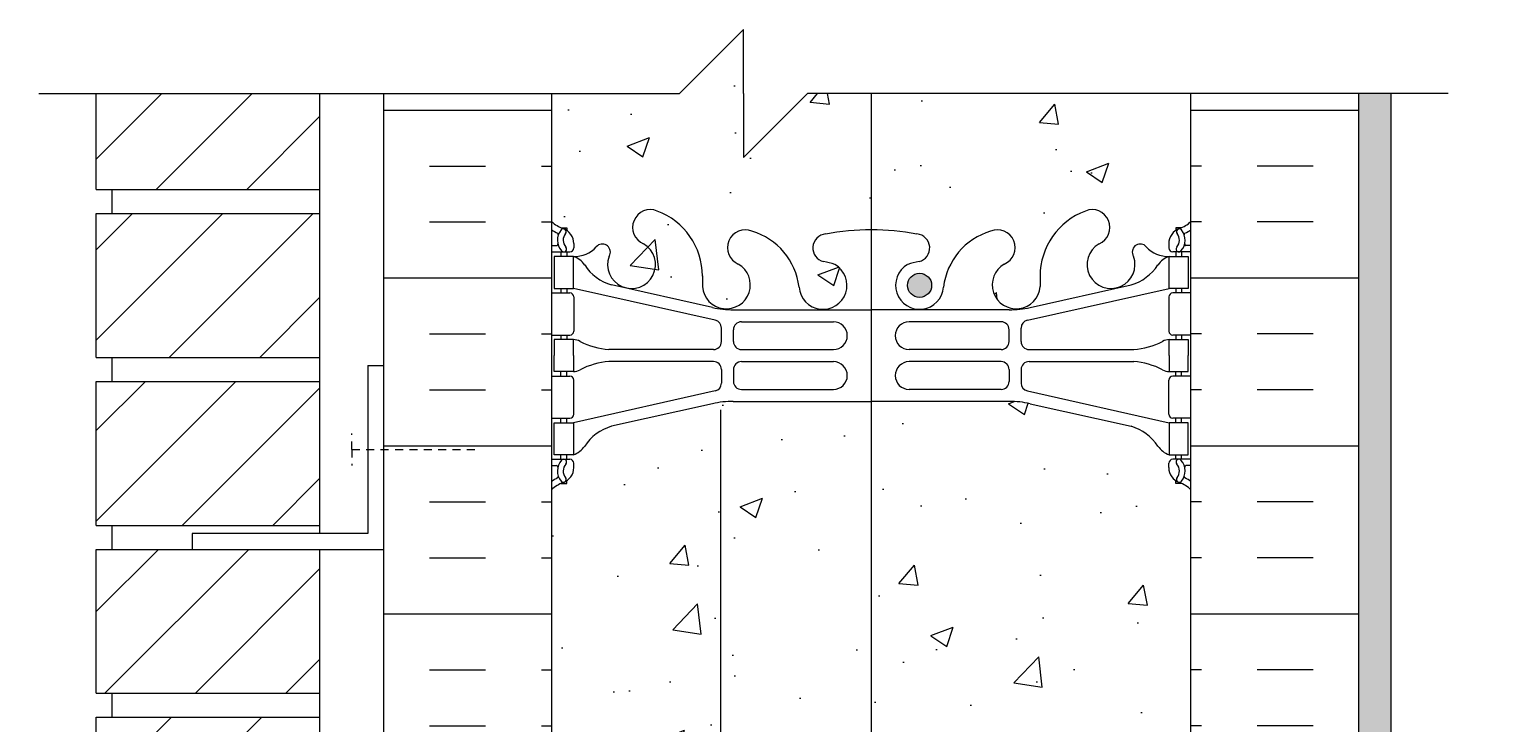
# Model space of a CAD drawing. Header units: inches. Extents: x 40.9 to 95.2, y 22.1 to 94.8.
# Drawn here: x 58.72 to 81.82, y 84 to 94.84 of the extents above; entities that cross this region are included whole.
import ezdxf

# ---------------------------------------------------------------- set-up
doc = ezdxf.new("R2010")
doc.units = ezdxf.units.IN
doc.header["$LTSCALE"] = 0.5
doc.header["$MEASUREMENT"] = 0
doc.linetypes.add('DASHED2', pattern=[0.375, 0.25, -0.125])
for name, color, linetype in [('CUT PLANE', 9, 'Continuous'), ('HATCH', 12, 'Continuous'), ('line25', 2, 'Continuous'), ('LINE3', 3, 'Continuous'), ('LINE50', 5, 'Continuous'), ('LINE9', 9, 'Continuous'), ('TEXT', 4, 'Continuous'), ('Web_Edge', 9, 'Continuous')]:
    doc.layers.add(name, color=color, linetype=linetype)

msp = doc.modelspace()

# ---------------------------------------------------------------- hatches: boundary and pattern name
at = {"layer": 'HATCH'}
h = msp.add_hatch(dxfattribs=at)
h.set_pattern_fill('AR-CONC', color=256, scale=0.5, style=0)
h.paths.add_polyline_path([(71.493, 93.842), (70.883, 93.842), (69.883, 92.842), (69.883, 93.842), (69.883, 94.842), (68.883, 93.842), (66.883, 93.842), (66.883, 91.842, 0.088416), (67.029, 91.745), (67.119, 91.745), (67.119, 91.703, -0.249069), (67.229, 91.496), (67.229, 91.428, -0.414214), (67.167, 91.366), (67.119, 91.366), (67.119, 91.296), (67.224, 91.296, -0.155529), (67.4, 91.162, 0.180914), (67.818, 90.851), (69.398, 90.498, 0.054974), (69.725, 90.462), (71.493, 90.462), (71.493, 90.763, -0.863582), (70.753, 90.816, 0.30095), (70.017, 91.688, 1.001384), (69.804, 91.177, -0.000691), (69.803, 91.177, -1.661382), (69.242, 90.825), (69.243, 90.99, 0.311223), (68.534, 92.006, 1.000967), (68.321, 91.494, -1.000967), (68.534, 92.006, -0.311223), (69.243, 90.99), (69.242, 90.825, 1.661382), (69.803, 91.177, -1), (70.017, 91.688, -0.30095), (70.753, 90.816, 0.863582), (71.493, 90.763), (71.493, 90.925, 0.21058), (71.314, 91.169, 0.055617), (71.135, 91.214, -0.843243), (71.169, 91.647, -0.02167), (71.493, 91.693)])
h = msp.add_hatch(dxfattribs=at)
h.set_pattern_fill('INSUL', color=256, scale=7, style=0)
h.set_pattern_definition([(0, (-2859.2784, -321.1674), (0, 2.625), []), (0, (-2859.2784, -320.2924), (0, 2.625), [0.875, -0.875]), (0, (-2859.2784, -319.4174), (0, 2.625), [0.875, -0.875])])
h.paths.add_polyline_path([(64.258, 75.842), (64.696, 75.842), (64.696, 76.342), (66.196, 76.342), (66.196, 75.842), (66.883, 75.842), (66.883, 93.842), (66.196, 93.842), (66.196, 94.342), (64.696, 94.342), (64.696, 93.842), (64.258, 93.842)])
h = msp.add_hatch(dxfattribs=at)
h.set_pattern_fill('INSUL', color=256, scale=7, style=0)
h.set_pattern_definition([(180, (3003.0448, -321.1674), (0, 2.625), []), (180, (3003.0448, -320.2924), (0, 2.625), [0.875, -0.875]), (180, (3003.0448, -319.4174), (0, 2.625), [0.875, -0.875])])
h.paths.add_polyline_path([(79.508, 75.842), (79.071, 75.842), (79.071, 76.342), (77.571, 76.342), (77.571, 75.842), (76.883, 75.842), (76.883, 93.842), (77.571, 93.842), (77.571, 94.342), (79.071, 94.342), (79.071, 93.842), (79.508, 93.842)])
h = msp.add_hatch(dxfattribs=at)
h.set_pattern_fill('ANSI31', color=256, scale=8, style=0)
h.set_pattern_definition([(45, (-50.7638, -96.9024), (-0.707107, 0.707107), [])])
h.paths.add_polyline_path([(63.258, 93.842), (59.758, 93.842), (59.758, 92.342), (63.258, 92.342)])
h.paths.add_polyline_path([(63.258, 91.967), (59.758, 91.967), (59.758, 90.929), (62.702, 90.929), (63.258, 90.929)])
h.paths.add_polyline_path([(63.258, 90.929), (62.702, 90.929), (59.758, 90.929), (59.758, 89.717), (63.258, 89.717)])
h.paths.add_polyline_path([(63.258, 89.342), (59.758, 89.342), (59.758, 87.092), (63.258, 87.092)])
h.paths.add_polyline_path([(63.258, 86.717), (59.758, 86.717), (59.758, 84.467), (63.258, 84.467)])
h.paths.add_polyline_path([(63.258, 84.092), (59.758, 84.092), (59.758, 81.842), (63.258, 81.842)])
h.paths.add_polyline_path([(63.258, 81.467), (59.758, 81.467), (59.758, 79.217), (63.258, 79.217)])
h.paths.add_polyline_path([(63.258, 78.842), (59.758, 78.842), (59.758, 76.592), (63.258, 76.592), (63.258, 77.467), (61.258, 77.467), (61.258, 77.717), (63.258, 77.717)])
h.paths.add_polyline_path([(63.258, 76.217), (59.758, 76.217), (59.758, 73.967), (63.258, 73.967)])
h.paths.add_polyline_path([(63.258, 73.592), (59.758, 73.592), (59.758, 71.342), (63.258, 71.342)])
h.paths.add_polyline_path([(63.258, 70.967), (59.758, 70.967), (59.758, 69.546), (62.702, 69.546), (63.258, 69.546)])
h.paths.add_polyline_path([(63.258, 69.546), (62.702, 69.546), (59.758, 69.546), (59.758, 68.717), (63.258, 68.717)])
h.paths.add_polyline_path([(63.258, 68.342), (61.258, 68.342), (59.758, 68.342), (59.758, 66.092), (63.258, 66.092)])
h.paths.add_polyline_path([(63.258, 65.717), (59.758, 65.717), (59.758, 63.467), (63.258, 63.467)])
h.paths.add_polyline_path([(63.258, 63.092), (59.758, 63.092), (59.758, 60.842), (63.258, 60.842)])
h.paths.add_polyline_path([(63.258, 60.467), (59.758, 60.467), (59.758, 58.842), (60.204, 58.58), (60.817, 58.217), (63.258, 58.217)])
h = msp.add_hatch(dxfattribs=at)
h.set_pattern_fill('AR-CONC', color=256, scale=0.5, style=0)
h.paths.add_polyline_path([(76.883, 93.842), (71.493, 93.842), (71.493, 91.693, -0.025847), (71.883, 91.712, -0.047544), (72.597, 91.647, -0.843243), (72.631, 91.214, 0.055617), (72.452, 91.169, 1.661382), (73.013, 90.816, -0.30095), (73.749, 91.688, -1), (73.963, 91.177, 1.661382), (74.524, 90.825), (74.524, 90.99, -0.311223), (75.232, 92.006, -1), (75.446, 91.494, 2.155404), (75.985, 91.3), (75.973, 91.321, -0.8344), (76.185, 91.447, -0.000004), (76.185, 91.447, 0.23174), (76.542, 91.296), (76.647, 91.296), (76.647, 91.366), (76.6, 91.366, -0.414214), (76.537, 91.428), (76.537, 91.496, -0.249069), (76.647, 91.703), (76.647, 91.745), (76.737, 91.745, 0.08841), (76.883, 91.842)])
h = msp.add_hatch(dxfattribs=at)
h.set_pattern_fill('AR-SAND', color=256, scale=0.25, style=0)
h.set_pattern_definition([(37.5, (104.46758, 19.9597), (-0.0157483, 0.481706), [0, -0.38, 0, -0.425, 0, -0.40625]), (7.5, (104.4676, 19.9597), (0.442444, 0.7055365), [0, -0.205, 0, -0.3425, 0, -0.13125]), (327.5, (104.16008, 19.9597), (0.7785355, 0.0014148), [0, -0.125, 0, -0.45, 0, -0.5875]), (317.5, (104.1601, 19.9597), (0.7515317, 0.219419), [0, -0.0625, 0, -0.295, 0, -0.3375])])
h.paths.add_polyline_path([(80.008, 93.842), (79.508, 93.842), (79.508, 75.842), (79.508, 57.842), (80.008, 57.842)])
h = msp.add_hatch(dxfattribs=at)
h.set_pattern_fill('AR-CONC', color=256, scale=0.5)
h.paths.add_polyline_path([(76.883, 87.65, 0.08841), (76.737, 87.747), (76.647, 87.747), (76.647, 87.789, -0.249069), (76.537, 87.996), (76.537, 88.063, -0.414214), (76.6, 88.126), (76.647, 88.126), (76.647, 88.196), (76.542, 88.196, -0.168672), (76.356, 88.345, 0.17445), (75.949, 88.641), (74.368, 88.994, 0.054974), (74.041, 89.03), (71.883, 89.03), (71.883, 80.654), (74.041, 80.654, 0.054974), (74.368, 80.69), (75.949, 81.043, 0.17445), (76.356, 81.339, -0.168672), (76.542, 81.488), (76.647, 81.488), (76.647, 81.558), (76.6, 81.558, -0.414214), (76.537, 81.621), (76.537, 81.688, -0.249069), (76.647, 81.895), (76.647, 81.937), (76.737, 81.937, 0.08841), (76.883, 82.034)])
h.paths.add_polyline_path([(71.883, 89.03), (69.725, 89.03, 0.054974), (69.398, 88.994), (67.818, 88.641, 0.17445), (67.41, 88.345, -0.168672), (67.224, 88.196), (67.119, 88.196), (67.119, 88.126), (67.167, 88.126, -0.414214), (67.229, 88.063), (67.229, 87.996, -0.249069), (67.119, 87.789), (67.119, 87.747), (67.029, 87.747, 0.088416), (66.883, 87.65), (66.883, 82.034, 0.088416), (67.029, 81.937), (67.119, 81.937), (67.119, 81.895, -0.249069), (67.229, 81.688), (67.229, 81.621, -0.414214), (67.167, 81.558), (67.119, 81.558), (67.119, 81.488), (67.224, 81.488, -0.168672), (67.41, 81.339, 0.17445), (67.818, 81.043), (69.398, 80.69, 0.054974), (69.725, 80.654), (71.883, 80.654)])
h.paths.add_polyline_path([(76.537, 70.063, -0.414214), (76.6, 70.126), (76.647, 70.126), (76.647, 70.196), (76.542, 70.196, -0.168672), (76.356, 70.345, 0.17445), (75.949, 70.641), (74.368, 70.994, 0.054974), (74.041, 71.03), (71.883, 71.03), (71.883, 68.097, -0.360811), (72.186, 67.92, -0.520567), (72.631, 67.92, -0.520567), (72.844, 67.92, -0.205872), (72.883, 67.945, -0.205872), (72.923, 67.92, -0.520567), (73.135, 67.92, -0.520567), (73.58, 67.92, -0.520567), (74.015, 68.036, -0.520567), (74.295, 68.036, -0.520567), (74.769, 68.036, -0.094524), (74.883, 68.1, -0.094524), (74.997, 68.036, -0.520567), (75.471, 68.036, -0.520567), (75.751, 68.036, -0.520567), (76.186, 67.92, -0.520567), (76.631, 67.92, -0.520567), (76.844, 67.92, -0.205872), (76.883, 67.945), (76.883, 69.65, 0.08841), (76.737, 69.747), (76.647, 69.747), (76.647, 69.789, -0.249069), (76.537, 69.996)])
h.paths.add_polyline_path([(71.883, 71.03), (69.725, 71.03, 0.032596), (69.53, 71.018), (69.53, 68.001, -0.314974), (69.724, 67.887, -0.520567), (70.079, 67.887, -0.520567), (70.446, 67.887, -0.520567), (70.997, 68.036, -0.520567), (71.471, 68.036, -0.520567), (71.751, 68.036, -0.134495), (71.883, 68.097)])
h.paths.add_polyline_path([(69.53, 71.018, 0.022338), (69.398, 70.994), (67.818, 70.641, 0.17445), (67.41, 70.345, -0.168672), (67.224, 70.196), (67.119, 70.196), (67.119, 70.126), (67.167, 70.126, -0.414214), (67.229, 70.063), (67.229, 69.996, -0.249069), (67.119, 69.789), (67.119, 69.747), (67.029, 69.747, 0.088416), (66.883, 69.65), (66.883, 68.083, -0.269542), (67.18, 67.946, -0.520567), (67.515, 67.946, -0.520567), (68.008, 67.946, -0.520567), (68.363, 67.946, -0.520567), (68.797, 67.946, -0.520567), (69.112, 67.946, -0.520567), (69.408, 67.946, -0.176631), (69.53, 68.001)])
h.paths.add_polyline_path([(76.883, 67.945, 0.205872), (76.844, 67.92, 0.520567), (76.631, 67.92, 0.520567), (76.186, 67.92, 0.520567), (75.751, 68.036, 0.520567), (75.471, 68.036, 0.520567), (74.997, 68.036, 0.094524), (74.883, 68.1, 0.094524), (74.769, 68.036, 0.520567), (74.295, 68.036, 0.520567), (74.015, 68.036, 0.520567), (73.58, 67.92, 0.520567), (73.135, 67.92, 0.520567), (72.923, 67.92, 0.205872), (72.883, 67.945, 0.205872), (72.844, 67.92, 0.520567), (72.631, 67.92, 0.520567), (72.186, 67.92, 0.520567), (71.751, 68.036, 0.520567), (71.471, 68.036, 0.520567), (70.997, 68.036, 0.520567), (70.446, 67.887, 0.520567), (70.079, 67.887, 0.520567), (69.724, 67.887, 0.314974), (69.53, 68.001), (69.53, 62.667, 0.032596), (69.725, 62.654), (71.883, 62.654), (74.041, 62.654, 0.054974), (74.368, 62.69), (75.949, 63.043, 0.17445), (76.356, 63.339, -0.168672), (76.542, 63.488), (76.647, 63.488), (76.647, 63.558), (76.6, 63.558, -0.414214), (76.537, 63.621), (76.537, 63.688, -0.249069), (76.647, 63.895), (76.647, 63.937), (76.737, 63.937, 0.08841), (76.883, 64.034)])
h.paths.add_polyline_path([(69.53, 68.001, 0.176631), (69.408, 67.946, 0.520567), (69.112, 67.946, 0.520567), (68.797, 67.946, 0.520567), (68.363, 67.946, 0.520567), (68.008, 67.946, 0.520567), (67.515, 67.946, 0.520567), (67.18, 67.946, 0.269542), (66.883, 68.083), (66.883, 64.034, 0.088416), (67.029, 63.937), (67.119, 63.937), (67.119, 63.895, -0.249069), (67.229, 63.688), (67.229, 63.621, -0.414214), (67.167, 63.558), (67.119, 63.558), (67.119, 63.488), (67.224, 63.488, -0.168672), (67.41, 63.339, 0.17445), (67.818, 63.043), (69.398, 62.69, 0.022338), (69.53, 62.667)])
h.paths.add_polyline_path([(69.53, 61.197, 0.327317), (69.242, 60.86), (69.243, 60.714, -0.316114), (68.534, 59.679, -1), (68.32, 60.19, 2.155404), (67.782, 60.384), (67.793, 60.363, -0.834375), (67.582, 60.237, 0.23174), (67.224, 60.388), (67.119, 60.388), (67.119, 60.318), (67.167, 60.318, -0.414214), (67.229, 60.256), (67.229, 60.188, -0.249069), (67.119, 59.981), (67.119, 59.939), (67.029, 59.939, 0.088416), (66.883, 59.842), (66.883, 57.842), (66.883, 57.083), (66.962, 57.325, -0.725737), (67.068, 57.343), (67.117, 57.193), (67.243, 57.193, -0.414214), (67.293, 57.143), (67.293, 57.113), (67.393, 57.113), (67.393, 56.201), (69.53, 55.892)])
h.paths.add_polyline_path([(71.883, 59.973, -0.047544), (71.169, 60.037, -0.843243), (71.135, 60.47, 0.055617), (71.314, 60.515, 1.604516), (70.756, 60.891, -0.307094), (70.017, 59.996, -1), (69.803, 60.507, 0.864145), (69.53, 61.197), (69.53, 55.892), (71.369, 55.626, -0.034114), (71.883, 55.654)])
h.paths.add_polyline_path([(76.883, 57.842), (76.883, 59.842, 0.08841), (76.737, 59.939), (76.647, 59.939), (76.647, 59.981, -0.249069), (76.537, 60.188), (76.537, 60.256, -0.414214), (76.6, 60.318), (76.647, 60.318), (76.647, 60.388), (76.542, 60.388, 0.231736), (76.185, 60.237, -0.8344), (75.973, 60.363), (75.985, 60.384, 2.155404), (75.446, 60.19, -1), (75.232, 59.679, -0.311223), (74.524, 60.695), (74.524, 60.86, 1.661382), (73.963, 60.507, -1), (73.749, 59.996, -0.307094), (73.011, 60.891, 1.604516), (72.452, 60.515, 0.055617), (72.631, 60.47, -0.843243), (72.597, 60.037, -0.047544), (71.883, 59.973), (71.883, 55.654, -0.049932), (72.633, 55.589, -0.330379), (72.829, 55.415), (73.32, 55.344, -0.134652), (73.785, 55.631, -0.742849), (74.122, 55.221, -0.080478), (74.565, 55.036, -0.285105), (75.268, 55.948, -1), (75.482, 55.437, 2.155404), (76.021, 55.242), (76.009, 55.264, -0.834375), (76.221, 55.389, 0.10894), (76.373, 55.276), (76.373, 57.113), (76.473, 57.113), (76.473, 57.143, -0.414214), (76.523, 57.193), (76.649, 57.193), (76.692, 57.325, -0.725737), (76.798, 57.343), (76.883, 57.083)])
h.paths.add_polyline_path([(74.56, 54.767), (74.56, 54.932, -0.02399), (74.565, 55.036, 0.080478), (74.122, 55.221, -0.147547), (73.999, 55.12, 1.661382)])
h.paths.add_polyline_path([(73.999, 54.795, -1), (74.374, 54.795, -1)], flags=16)
h.paths.add_polyline_path([(73.32, 55.344), (72.829, 55.415, -0.401117), (72.667, 55.157, 0.055617), (72.488, 55.111, 1.661382), (73.049, 54.758, -0.159822)])
h.paths.add_polyline_path([(71.133, 55.589, -0.015791), (71.369, 55.626), (69.53, 55.892), (69.53, 54.423, 0.822371), (69.767, 55.12, -1), (69.981, 55.631, -0.30095), (70.717, 54.758, 1.661382), (71.278, 55.111, 0.055617), (71.099, 55.157, -0.843243)])
h.paths.add_polyline_path([(69.53, 55.892), (67.393, 56.201), (67.393, 55.276, 0.108933), (67.546, 55.389, -0.8344), (67.757, 55.264), (67.746, 55.242, 2.155404), (68.284, 55.437, -1), (68.498, 55.948, -0.311223), (69.207, 54.932), (69.206, 54.767, 0.35457), (69.53, 54.423)])
h.paths.add_polyline_path([(71.883, 50.664), (67.554, 50.664, 0.268156), (67.393, 50.516), (67.393, 49.154), (67.513, 48.954), (67.513, 48.842), (67.513, 48.73), (67.393, 48.53), (67.393, 47.168, 0.268156), (67.554, 47.02), (71.883, 47.02)])
h.paths.add_polyline_path([(71.883, 50.664), (71.883, 47.02), (76.212, 47.02, 0.268138), (76.373, 47.168), (76.373, 48.53), (76.253, 48.73), (76.253, 48.842), (76.253, 48.954), (76.373, 49.154), (76.373, 50.516, 0.268138), (76.212, 50.664)])
h.paths.add_polyline_path([(71.883, 42.031, -0.049933), (71.133, 42.095, -0.843243), (71.099, 42.527, 0.055617), (71.278, 42.573, 1.661382), (70.717, 42.926, -0.30095), (69.981, 42.053, -1), (69.767, 42.564, 1.661382), (69.206, 42.917), (69.207, 42.752, -0.311223), (68.498, 41.736, -1), (68.284, 42.247, 2.155404), (67.746, 42.442), (67.757, 42.42, -0.834375), (67.546, 42.295, 0.108938), (67.393, 42.408), (67.393, 40.571), (67.293, 40.571), (67.293, 40.541, -0.414214), (67.243, 40.491), (67.117, 40.491), (67.068, 40.341, -0.6), (66.968, 40.341), (66.883, 40.601), (66.883, 39.842), (70.489, 39.842), (71.489, 40.842), (71.489, 39.842), (71.489, 38.842), (71.883, 39.237)])
h.paths.add_polyline_path([(76.373, 42.408, 0.108935), (76.221, 42.295, -0.8344), (76.009, 42.42), (76.021, 42.442, 2.155404), (75.482, 42.247, -1), (75.268, 41.736, -0.311223), (74.56, 42.752), (74.56, 42.917, 1.661382), (73.999, 42.564, -1), (73.785, 42.053, -0.30095), (73.049, 42.926, 1.661382), (72.488, 42.573, 0.055617), (72.667, 42.527, -0.843243), (72.633, 42.095, -0.049932), (71.883, 42.031), (71.883, 39.237), (72.489, 39.842), (76.883, 39.842), (76.883, 40.601), (76.798, 40.341, -0.6), (76.698, 40.341), (76.649, 40.491), (76.523, 40.491, -0.414214), (76.473, 40.541), (76.473, 40.571), (76.373, 40.571)])
at = {"layer": 'LINE3'}
msp.add_hatch(color=256, dxfattribs=at).paths.add_polyline_path([(72.827, 90.844, 1), (72.452, 90.844, 1)])

# ---------------------------------------------------------------- linework, layer by layer
at = {"layer": 'CUT PLANE'}
for p, q in [((69.883, 94.842), (68.883, 93.842)), ((69.883, 93.842), (69.883, 94.842)), ((58.861, 93.842), (68.883, 93.842)), ((69.883, 92.842), (70.883, 93.842)), ((69.883, 93.842), (69.883, 92.842)), ((80.906, 93.842), (70.883, 93.842))]:
    msp.add_line(p, q, dxfattribs=at)
at = {"layer": 'line25'}
for p, q in [((59.758, 92.342), (59.758, 93.842)), ((63.258, 86.967), (63.258, 93.842)), ((66.883, 93.842), (66.883, 75.842)), ((76.883, 75.842), (76.883, 93.842)), ((59.758, 92.342), (63.258, 92.342)), ((60.008, 91.967), (60.008, 92.342)), ((59.758, 89.717), (59.758, 91.967)), ((59.758, 91.967), (63.258, 91.967)), ((59.758, 89.717), (63.258, 89.717)), ((60.008, 89.342), (60.008, 89.717)), ((59.758, 89.342), (63.258, 89.342)), ((59.758, 87.092), (59.758, 89.342)), ((59.758, 87.092), (63.258, 87.092)), ((60.008, 86.717), (60.008, 87.092)), ((59.758, 84.467), (59.758, 86.717)), ((59.758, 86.717), (63.258, 86.717)), ((63.258, 73.842), (63.258, 86.717)), ((59.758, 84.467), (63.258, 84.467)), ((60.008, 84.092), (60.008, 84.467)), ((59.758, 84.092), (63.258, 84.092)), ((59.758, 81.842), (59.758, 84.092))]:
    msp.add_line(p, q, dxfattribs=at)
at = {"layer": 'LINE3'}
for p, q in [((71.883, 93.842), (71.883, 68.097)), ((69.53, 53.214), (69.53, 88.9))]:
    msp.add_line(p, q, dxfattribs=at)
msp.add_circle((72.639, 90.844), 0.188, dxfattribs=at)
at = {"layer": 'LINE50'}
for p, q in [((64.258, 75.842), (64.258, 93.842)), ((79.508, 75.842), (79.508, 93.842))]:
    msp.add_line(p, q, dxfattribs=at)
at = {"layer": 'LINE9'}
for p, q in [((80.008, 93.842), (80.008, 57.842)), ((64.008, 89.592), (64.258, 89.592)), ((64.008, 89.592), (64.008, 86.967)), ((61.258, 86.967), (61.258, 86.717)), ((64.008, 86.967), (61.258, 86.967)), ((61.258, 86.717), (64.258, 86.717))]:
    msp.add_line(p, q, dxfattribs=at)
at = {"layer": 'LINE9', "linetype": 'DASHED2'}
for q in [(63.758, 88.53), (63.758, 88.03), (65.758, 88.28)]:
    msp.add_line((63.758, 88.28), q, dxfattribs=at)
at = {"layer": 'TEXT'}
for points in [[(66.518, 91.62, 0, 0.36, 0), (65.438, 91.62, 0, 0, 0), (54.409, 91.62, 0, 0, 0)], [(79.833, 90.034, 0, 0.36, 0), (80.913, 90.034, 0, 0, 0), (86.852, 90.034, 0, 0, 0)]]:
    msp.add_lwpolyline(points, format="xyseb", dxfattribs=at)
at = {"layer": 'Web_Edge'}
for p, q in [((67.029, 91.745), (67.119, 91.745)), ((67.119, 91.745), (67.119, 91.703)), ((76.737, 91.745), (76.647, 91.745)), ((76.647, 91.745), (76.647, 91.703)), ((67.229, 91.496), (67.229, 91.428)), ((76.537, 91.496), (76.537, 91.428)), ((66.883, 91.466), (66.961, 91.466)), ((66.883, 91.366), (67.167, 91.366)), ((67.029, 91.366), (67.029, 91.296)), ((67.119, 91.366), (67.119, 91.296)), ((67.782, 91.3), (67.793, 91.321)), ((75.985, 91.3), (75.973, 91.321)), ((76.883, 91.366), (76.6, 91.366)), ((76.647, 91.366), (76.647, 91.296)), ((76.737, 91.366), (76.737, 91.296)), ((76.883, 91.466), (76.805, 91.466)), ((69.398, 90.498), (67.818, 90.851)), ((69.243, 90.99), (69.242, 90.825)), ((74.368, 90.498), (75.949, 90.851)), ((74.524, 90.99), (74.524, 90.825)), ((66.883, 90.726), (67.167, 90.726)), ((67.029, 90.796), (67.029, 90.726)), ((67.119, 90.796), (67.119, 90.726)), ((69.442, 90.299), (67.224, 90.796)), ((67.229, 90.663), (67.229, 90.128)), ((74.325, 90.299), (76.542, 90.796)), ((76.537, 90.663), (76.537, 90.128)), ((76.883, 90.726), (76.6, 90.726)), ((76.647, 90.796), (76.647, 90.726)), ((76.737, 90.796), (76.737, 90.726)), ((69.725, 90.462), (71.883, 90.462)), ((74.041, 90.462), (71.883, 90.462)), ((69.539, 89.965), (69.539, 90.177)), ((69.727, 89.966), (69.727, 90.15)), ((69.852, 90.275), (71.291, 90.275)), ((73.914, 90.275), (72.475, 90.275)), ((74.039, 89.966), (74.039, 90.15)), ((74.227, 89.965), (74.227, 90.177)), ((66.883, 90.066), (67.167, 90.066)), ((67.029, 90.066), (67.029, 89.996)), ((67.119, 90.066), (67.119, 89.996)), ((76.883, 90.066), (76.6, 90.066)), ((76.647, 90.066), (76.647, 89.996)), ((76.737, 90.066), (76.737, 89.996)), ((69.414, 89.84), (67.777, 89.84)), ((69.414, 89.652), (67.777, 89.652)), ((69.852, 89.841), (71.291, 89.841)), ((69.852, 89.651), (71.291, 89.651)), ((73.914, 89.841), (72.475, 89.841)), ((73.914, 89.651), (72.475, 89.651)), ((74.352, 89.84), (75.989, 89.84)), ((74.352, 89.652), (75.989, 89.652)), ((66.883, 89.426), (67.167, 89.426)), ((67.029, 89.426), (67.029, 89.496)), ((67.119, 89.426), (67.119, 89.496)), ((69.539, 89.527), (69.539, 89.315)), ((69.727, 89.526), (69.727, 89.342)), ((74.039, 89.526), (74.039, 89.342)), ((74.227, 89.527), (74.227, 89.315)), ((76.883, 89.426), (76.6, 89.426)), ((76.647, 89.426), (76.647, 89.496)), ((76.737, 89.426), (76.737, 89.496)), ((69.442, 89.193), (67.224, 88.696)), ((67.229, 88.828), (67.229, 89.363)), ((69.852, 89.217), (71.291, 89.217)), ((73.914, 89.217), (72.475, 89.217)), ((74.325, 89.193), (76.542, 88.696)), ((76.537, 88.828), (76.537, 89.363)), ((69.398, 88.994), (67.818, 88.641)), ((69.725, 89.03), (71.883, 89.03)), ((74.041, 89.03), (71.883, 89.03)), ((74.368, 88.994), (75.949, 88.641)), ((66.883, 88.766), (67.167, 88.766)), ((67.029, 88.696), (67.029, 88.766)), ((67.119, 88.696), (67.119, 88.766)), ((76.883, 88.766), (76.6, 88.766)), ((76.647, 88.696), (76.647, 88.766)), ((76.737, 88.696), (76.737, 88.766)), ((66.883, 88.126), (67.167, 88.126)), ((66.883, 88.026), (66.961, 88.026)), ((67.029, 88.126), (67.029, 88.196)), ((67.119, 88.126), (67.119, 88.196)), ((67.229, 87.996), (67.229, 88.063)), ((76.537, 87.996), (76.537, 88.063)), ((76.883, 88.126), (76.6, 88.126)), ((76.647, 88.126), (76.647, 88.196)), ((76.737, 88.126), (76.737, 88.196)), ((76.883, 88.026), (76.805, 88.026)), ((67.029, 87.747), (67.119, 87.747)), ((67.119, 87.747), (67.119, 87.789)), ((76.647, 87.747), (76.647, 87.789)), ((76.737, 87.747), (76.647, 87.747))]:
    msp.add_line(p, q, dxfattribs=at)
for points in [[(66.924, 90.796), (67.224, 90.796), (67.224, 91.296), (66.924, 91.296)], [(76.842, 90.796), (76.542, 90.796), (76.542, 91.296), (76.842, 91.296)], [(66.924, 88.696), (67.224, 88.696), (67.224, 88.196), (66.924, 88.196)], [(76.842, 88.696), (76.542, 88.696), (76.542, 88.196), (76.842, 88.196)]]:
    msp.add_lwpolyline(points, close=True, dxfattribs=at)
for points in [[(67.224, 89.746), (67.224, 89.996), (66.924, 89.996), (66.924, 89.746)], [(76.542, 89.746), (76.542, 89.996), (76.842, 89.996), (76.842, 89.746)], [(67.224, 89.746), (67.224, 89.496), (66.924, 89.496), (66.924, 89.746)], [(76.542, 89.746), (76.542, 89.496), (76.842, 89.496), (76.842, 89.746)]]:
    msp.add_lwpolyline(points, dxfattribs=at)
for centre, radius, start, end in [((68.427, 91.75), 0.277, 67.32, 247.32), ((68.151, 90.983), 1.092, 0.3332, 69.4825), ((75.615, 90.983), 1.092, 110.5175, 179.6668), ((75.339, 91.75), 0.277, 292.68, 112.68), ((67.229, 92.203), 0.5, 226.2109, 250.5288), ((67.065, 91.681), 0.045, 321.448, 139.1879), ((66.979, 91.496), 0.25, 0, 70.5288), ((76.787, 91.496), 0.25, 109.4712, 180), ((76.701, 91.681), 0.045, 40.8121, 218.552), ((76.537, 92.203), 0.5, 289.4712, 313.7878), ((67.229, 92.203), 0.6, 234.7832, 245.0748), ((66.961, 91.485), 0.0196, 269.4032, 15.4901), ((67.223, 91.55), 0.25, 140.1145, 222.4609), ((66.967, 91.64), 0.021, 343.464, 63.9957), ((67.223, 91.55), 0.16, 140.0001, 222.4609), ((67.676, 91.365), 0.125, 339.6243, 138.9873), ((68.133, 91.169), 0.375, 159.6243, 60.0685), ((69.91, 91.433), 0.277, 67.32, 247.32), ((69.726, 90.696), 1.034, 6.6669, 73.6635), ((71.189, 91.428), 0.22, 95.1835, 255.7396), ((71.866, 87.934), 3.777, 89.7394, 100.6275), ((71.9, 87.934), 3.777, 79.3725, 90.2606), ((72.577, 91.428), 0.22, 284.2604, 84.8165), ((74.04, 90.696), 1.034, 106.3365, 173.3331), ((73.856, 91.433), 0.277, 292.68, 112.68), ((75.633, 91.169), 0.375, 119.9315, 20.3757), ((76.09, 91.365), 0.125, 41.0127, 200.3757), ((76.543, 91.55), 0.16, 317.5391, 39.9999), ((76.543, 91.55), 0.25, 317.5391, 39.8855), ((76.799, 91.64), 0.021, 116.0043, 196.536), ((76.805, 91.485), 0.0196, 164.5099, 270.5968), ((76.537, 92.203), 0.6, 294.9252, 305.2168), ((67.072, 91.412), 0.045, 222.4609, 42.4609), ((67.167, 91.428), 0.0625, 270, 0), ((67.249, 91.737), 0.441, 266.7976, 318.9873), ((67.102, 90.953), 0.364, 34.9775, 70.3387), ((76.518, 91.737), 0.441, 221.0127, 273.2024), ((76.665, 90.953), 0.364, 109.6613, 145.0225), ((76.6, 91.428), 0.0625, 180, 270), ((76.695, 91.412), 0.045, 137.5391, 317.5391), ((68.025, 91.565), 0.743, 212.7919, 253.8107), ((69.616, 90.852), 0.375, 184.2448, 60.0685), ((71.127, 90.844), 0.375, 184.2448, 60.0685), ((71.02, 90.388), 0.834, 69.3729, 82.1063), ((72.639, 90.844), 0.375, 119.9315, 355.7552), ((72.746, 90.388), 0.834, 97.8937, 110.6271), ((74.15, 90.852), 0.375, 119.9315, 355.7552), ((75.741, 91.565), 0.743, 286.1893, 327.2081), ((67.167, 90.663), 0.0625, 0, 90), ((76.6, 90.663), 0.0625, 90, 180), ((69.725, 91.962), 1.5, 257.4135, 270), ((74.041, 91.962), 1.5, 270, 282.5865), ((67.167, 90.128), 0.0625, 270, 0), ((69.414, 90.177), 0.125, 0, 77.3767), ((69.852, 90.15), 0.125, 90, 180), ((71.291, 90.058), 0.217, 270, 90), ((72.475, 90.058), 0.217, 90, 270), ((73.914, 90.15), 0.125, 0, 90), ((74.352, 90.177), 0.125, 102.6233, 180), ((76.6, 90.128), 0.0625, 180, 270), ((67.22, 89.777), 0.219, 60.4937, 88.92), ((67.866, 91.007), 1.17, 242.6365, 265.6505), ((69.414, 89.965), 0.125, 270, 0), ((69.852, 89.966), 0.125, 180, 270), ((73.914, 89.966), 0.125, 270, 360), ((74.352, 89.965), 0.125, 180, 270), ((75.901, 91.007), 1.17, 274.3495, 297.3635), ((76.546, 89.777), 0.219, 91.08, 119.5063), ((67.866, 88.485), 1.17, 94.3495, 117.3635), ((69.414, 89.527), 0.125, 0, 90), ((69.852, 89.526), 0.125, 90, 180), ((71.291, 89.434), 0.217, 270, 90), ((72.475, 89.434), 0.217, 90, 270), ((73.914, 89.526), 0.125, 0, 90), ((74.352, 89.527), 0.125, 90, 180), ((75.901, 88.485), 1.17, 62.6365, 85.6505), ((67.167, 89.363), 0.0625, 0, 90), ((67.22, 89.715), 0.219, 271.08, 299.5063), ((76.546, 89.715), 0.219, 240.4937, 268.92), ((76.6, 89.363), 0.0625, 90, 180), ((69.414, 89.315), 0.125, 282.6233, 0), ((69.852, 89.342), 0.125, 180, 270), ((73.914, 89.342), 0.125, 270, 0), ((74.352, 89.315), 0.125, 180, 257.3767), ((69.725, 87.53), 1.5, 90, 102.5865), ((74.041, 87.53), 1.5, 77.4135, 90), ((67.167, 88.828), 0.0625, 270, 0), ((76.6, 88.828), 0.0625, 180, 270), ((68.025, 87.927), 0.743, 106.1893, 147.2081), ((75.741, 87.927), 0.743, 32.7919, 73.8107), ((67.102, 88.539), 0.364, 289.6613, 325.0225), ((76.665, 88.539), 0.364, 214.9775, 250.3387), ((66.961, 88.006), 0.0196, 344.5099, 90.5968), ((67.223, 87.941), 0.25, 137.5391, 219.8855), ((67.072, 88.08), 0.045, 317.5391, 137.5391), ((67.223, 87.941), 0.16, 137.5391, 219.9999), ((67.167, 88.063), 0.0625, 360, 90), ((76.6, 88.063), 0.0625, 90, 180), ((76.695, 88.08), 0.045, 42.4609, 222.4609), ((76.543, 87.941), 0.16, 320.0001, 42.4609), ((76.543, 87.941), 0.25, 320.1145, 42.4609), ((76.805, 88.006), 0.0196, 89.4032, 195.4901), ((67.229, 87.289), 0.6, 114.9252, 125.2168), ((66.967, 87.852), 0.021, 296.0043, 16.536), ((67.065, 87.81), 0.045, 220.8121, 38.552), ((66.979, 87.996), 0.25, 289.4712, 360), ((76.787, 87.996), 0.25, 180, 250.5288), ((76.701, 87.81), 0.045, 141.448, 319.1879), ((76.799, 87.852), 0.021, 163.464, 243.9957), ((76.537, 87.289), 0.6, 54.7842, 65.0748), ((67.229, 87.289), 0.5, 109.4712, 133.7891), ((76.537, 87.289), 0.5, 46.2122, 70.5288)]:
    msp.add_arc(centre, radius, start, end, dxfattribs=at)
for points in [[(69.727, 89.971), (69.727, 90.145)], [(74.039, 89.971), (74.039, 90.145)], [(69.727, 89.521), (69.727, 89.347)], [(74.039, 89.521), (74.039, 89.347)]]:
    msp.add_open_spline(points, degree=1, dxfattribs=at)

doc.saveas('drawing.dxf')
